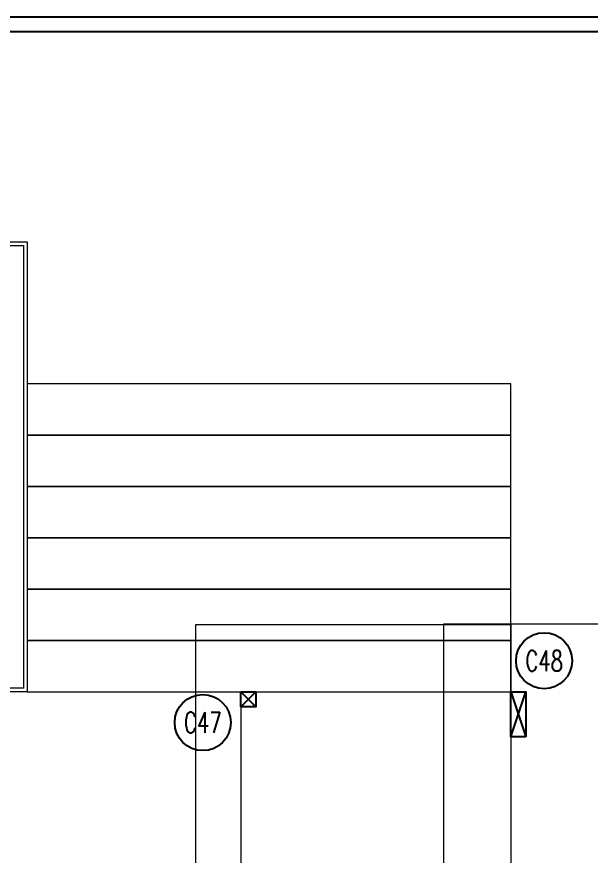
# Model space of a CAD drawing. Header units: inches. Extents: x 16106347 to 16308397, y -515360 to -420631.
# Drawn here: x 16174747 to 16182407, y -431822 to -420631 of the extents above; entities that cross this region are included whole.
import ezdxf
from ezdxf.enums import TextEntityAlignment as Align

# ---------------------------------------------------------------- set-up
doc = ezdxf.new("R2010")
doc.units = ezdxf.units.IN
doc.header["$LTSCALE"] = 1000
doc.header["$MEASUREMENT"] = 0
doc.linetypes.add('DASHED', pattern=[0.75, 0.5, -0.25])
for name, color, linetype in [('00', 252, 'Continuous'), ('FURINTURE', 37, 'Continuous'), ('S-BEAM NO', 3, 'Continuous'), ('S-COLUMN', 1, 'Continuous'), ('S-COLUMN CIRCLE', 9, 'Continuous'), ('S-COLUMN NO', 2, 'Continuous')]:
    doc.layers.add(name, color=color, linetype=linetype)
for name, color, linetype, lineweight in [('Dimension', 18, 'Continuous', 5), ('FLOORING', 251, 'Continuous', 20), ('ROOF', 7, 'Continuous', 15)]:
    doc.layers.add(name, color=color, linetype=linetype, lineweight=lineweight)
doc.styles.add('ROMANS', font='simplex.shx', dxfattribs={"width": 0.7})

# ---------------------------------------------------------------- blocks, each defined once
blk = doc.blocks.new('GAZEBO')
at = {"layer": 'Dimension', "linetype": 'DASHED', "ltscale": 0.5, "elevation": 0}
for points in [[(356983.89, -12598.62), (357235.9, -12598.62), (357235.9, -12838.62), (356983.89, -12838.62)], [(356985.89, -12600.62), (357233.9, -12600.62), (357233.9, -12836.62), (356985.89, -12836.62)], [(357001.75, -12600.62), (357003.75, -12600.62), (357003.75, -12836.62), (357001.75, -12836.62)], [(357019.61, -12600.62), (357021.61, -12600.62), (357021.61, -12836.62), (357019.61, -12836.62)], [(357037.46, -12600.62), (357039.46, -12600.62), (357039.46, -12836.62), (357037.46, -12836.62)], [(357055.32, -12600.62), (357057.32, -12600.62), (357057.32, -12836.62), (357055.32, -12836.62)], [(357073.18, -12600.62), (357075.18, -12600.62), (357075.18, -12836.62), (357073.18, -12836.62)], [(357091.04, -12600.62), (357093.04, -12600.62), (357093.04, -12836.62), (357091.04, -12836.62)], [(357108.89, -12600.62), (357110.89, -12600.62), (357110.89, -12836.62), (357108.89, -12836.62)], [(357126.75, -12600.62), (357128.75, -12600.62), (357128.75, -12836.62), (357126.75, -12836.62)], [(357144.61, -12600.62), (357146.61, -12600.62), (357146.61, -12836.62), (357144.61, -12836.62)], [(357162.47, -12600.62), (357164.47, -12600.62), (357164.47, -12836.62), (357162.47, -12836.62)], [(357180.32, -12600.62), (357182.32, -12600.62), (357182.32, -12836.62), (357180.32, -12836.62)], [(357198.18, -12600.62), (357200.18, -12600.62), (357200.18, -12836.62), (357198.18, -12836.62)], [(357216.04, -12600.62), (357218.04, -12600.62), (357218.04, -12836.62), (357216.04, -12836.62)]]:
    blk.add_lwpolyline(points, close=True, dxfattribs=at)
blk = doc.blocks.new('zw$8369')
at = {"layer": 'FLOORING', "color": 251, "elevation": 0}
blk.add_lwpolyline([(-1315.63, 2114.91), (-1201.63, 2114.91), (-1201.63, 2354.91), (-949.63, 2354.91), (-949.62, 2114.9), (-835.62, 2114.9), (-835.62, 1771.03), (-835.62, 1379.14), (-1315.63, 1379.14), (-1315.63, 2114.91)], dxfattribs=at)
for points in [[(-691.62, 2279.03), (-949.63, 2279.03), (-949.63, 2251.68), (-691.62, 2251.68)], [(-691.62, 2251.68), (-949.63, 2251.68), (-949.63, 2224.32), (-691.62, 2224.32)], [(-691.62, 2224.32), (-949.63, 2224.32), (-949.63, 2196.97), (-691.62, 2196.97)], [(-691.62, 2196.97), (-949.63, 2196.97), (-949.63, 2169.61), (-691.62, 2169.61)], [(-691.62, 2169.61), (-949.63, 2169.61), (-949.63, 2142.26), (-691.62, 2142.26)], [(-691.62, 2142.26), (-949.63, 2142.26), (-949.63, 2114.91), (-691.62, 2114.91)]]:
    blk.add_lwpolyline(points, close=True, dxfattribs=at)
at = {"layer": 'ROOF', "color": 251, "elevation": 0}
for points in [[(-1723.63, 2150.91), (-1723.63, 808.14), (-427.62, 808.14), (-427.62, 808.14), (-427.62, 2150.9), (-727.62, 2150.9), (-727.62, 1271.14), (-1423.63, 1271.14), (-1423.63, 2150.91)], [(-1459.62, 1235.14), (-1459.62, 2150.87), (-1291.63, 2150.87), (-1291.63, 1403.14), (-859.62, 1403.14), (-859.62, 2150.83), (-691.62, 2150.83), (-691.62, 1235.11), (-691.62, 1235.11), (-1459.62, 1235.14), (-1459.62, 1235.14)]]:
    blk.add_lwpolyline(points, close=True, dxfattribs=at)
at = {"layer": 'FURINTURE', "color": 251}
blk.add_blockref('GAZEBO', (-358185.52, 14953.52, 0), dxfattribs=at)

msp = doc.modelspace()

# ---------------------------------------------------------------- linework, layer by layer
at = {"layer": 'S-BEAM NO', "elevation": 0}
for points in [[(16106347, -420631), (16194016, -420631), (16194016, -515360), (16106347, -515360)], [(16106543, -420827), (16193820, -420827), (16193820, -515164), (16106543, -515164)]]:
    msp.add_lwpolyline(points, close=True, dxfattribs=at)
at = {"layer": 'S-COLUMN', "color": 5, "linetype": 'Continuous'}
for p, q in [((16177735, -429631, 0), (16177935, -429832, 0)), ((16177735, -429832, 0), (16177935, -429631, 0)), ((16181335, -429632, 0), (16181535, -430230, 0)), ((16181335, -430232, 0), (16181535, -429632, 0))]:
    msp.add_line(p, q, dxfattribs=at)
at = {"layer": 'S-COLUMN', "ltscale": 5, "elevation": 0}
for points in [[(16177735, -429631), (16177935, -429631), (16177935, -429832), (16177735, -429832)], [(16181535, -430230), (16181335, -430230), (16181335, -429630), (16181535, -429630)]]:
    msp.add_lwpolyline(points, close=True, dxfattribs=at)
at = {"layer": 'S-COLUMN CIRCLE'}
for centre in [(16181779, -429216, 0), (16177227, -430040, 0)]:
    msp.add_circle(centre, 374, dxfattribs=at)

# ---------------------------------------------------------------- block references
at = {"layer": '00', "color": 1, "linetype": 'Continuous', "xscale": 25, "yscale": 25, "zscale": 25}
msp.add_blockref('zw$8369', (16198626, -482502, 0), dxfattribs=at)

# ---------------------------------------------------------------- texts
at = {"layer": 'S-COLUMN NO', "style": 'ROMANS', "width": 0.7}
for s, p in [('C48', (16181779, -429216, 0)), ('C47', (16177227, -430040, 0))]:
    msp.add_text(s, height=275, dxfattribs=at).set_placement(p, align=Align.MIDDLE)

doc.saveas('drawing.dxf')
